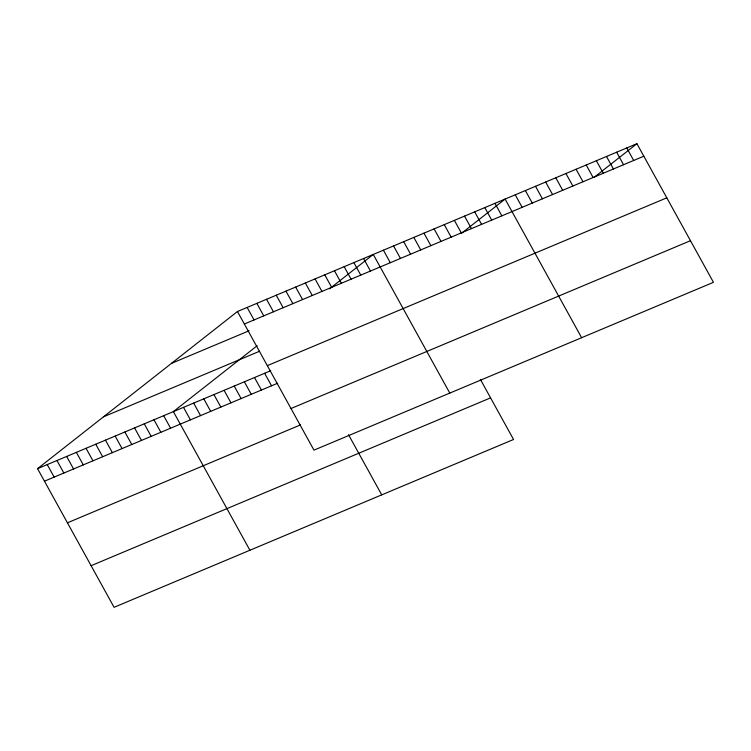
<?xml version="1.0" encoding="UTF-8"?>
<svg xmlns="http://www.w3.org/2000/svg" width="751" height="751" viewBox="0 0 751 751"><rect width="100%" height="100%" fill="white"/><g stroke="black" fill="none" stroke-linecap="round" stroke-linejoin="round"><path stroke-width="1.13" d="M480.358 379.349L513.553 439.485L114.077 607.306L37.55 468.671L237.447 311.515L636.923 143.694L713.45 282.329L313.974 450.14L237.447 311.515M257.18 345.723L173.368 411.614L249.905 550.248M329.567 288.816L373.266 254.458L449.793 393.083M461.396 233.43L505.094 199.071L581.621 337.706M594.041 177.405L636.923 143.694M244.347 324.019L643.832 156.208M171.481 363.371L249.088 330.769M103.516 416.814L259.621 351.233M267.328 365.643L666.804 197.823M37.55 468.671L270.726 370.722M44.459 481.184L277.626 383.235M290.994 408.525L690.479 240.705M67.43 522.809L300.607 424.85M91.106 565.691L490.581 397.87M626.785 147.956L633.684 160.461M616.637 152.209L623.546 164.722M606.498 156.471L613.407 168.984M596.36 160.733L603.269 173.246M586.221 164.995L593.121 177.508M576.073 169.257L582.983 181.761M565.935 173.509L572.844 186.023M555.796 177.771L562.706 190.285M545.658 182.033L552.567 194.547M535.519 186.295L542.419 198.808M525.371 190.557L532.281 203.061M515.233 194.809L522.142 207.323M494.956 203.333L501.856 215.847M484.808 207.595L491.717 220.109M474.67 211.857L481.579 224.361M464.531 216.11L471.44 228.623M454.393 220.372L461.302 232.885M444.254 224.633L451.154 237.147M434.106 228.895L441.015 241.409M423.968 233.157L430.877 245.661M413.829 237.41L420.738 249.923M403.691 241.672L410.59 254.185M393.543 245.934L400.452 258.447M383.404 250.196L390.313 262.709M363.568 258.532L370.468 271.036M353.862 262.606L360.771 275.119M344.165 266.68L351.064 279.194M334.458 270.754L341.367 283.268M324.761 274.828L331.66 287.342M315.054 278.903L321.963 291.416M305.357 282.986L312.256 295.49M295.65 287.06L302.559 299.574M285.953 291.135L292.862 303.648M276.246 295.209L283.155 307.722M348.53 434.735L381.733 494.871M266.549 299.283L273.458 311.796M256.842 303.357L263.751 315.871M247.145 307.441L254.054 319.945M264.634 373.275L271.543 385.789M254.495 377.537L261.404 390.051M244.357 381.799L251.266 394.313M234.218 386.061L241.127 398.565M224.08 390.313L230.979 402.827M213.932 394.575L220.841 407.089M203.793 398.837L210.702 411.351M193.655 403.099L200.564 415.613M183.516 407.361L190.416 419.865M163.671 415.697L170.58 428.201M153.974 419.771L160.874 432.276M144.267 423.846L151.176 436.359M134.57 427.92L141.47 440.433M124.863 431.994L131.772 444.508M115.166 436.068L122.066 448.582M105.459 440.142L112.368 452.656M95.762 444.226L102.662 456.73M86.055 448.3L92.964 460.804M76.358 452.374L83.267 464.888M66.651 456.448L73.56 468.962M56.954 460.523L63.863 473.036M47.247 464.597L54.156 477.11"/></g></svg>
